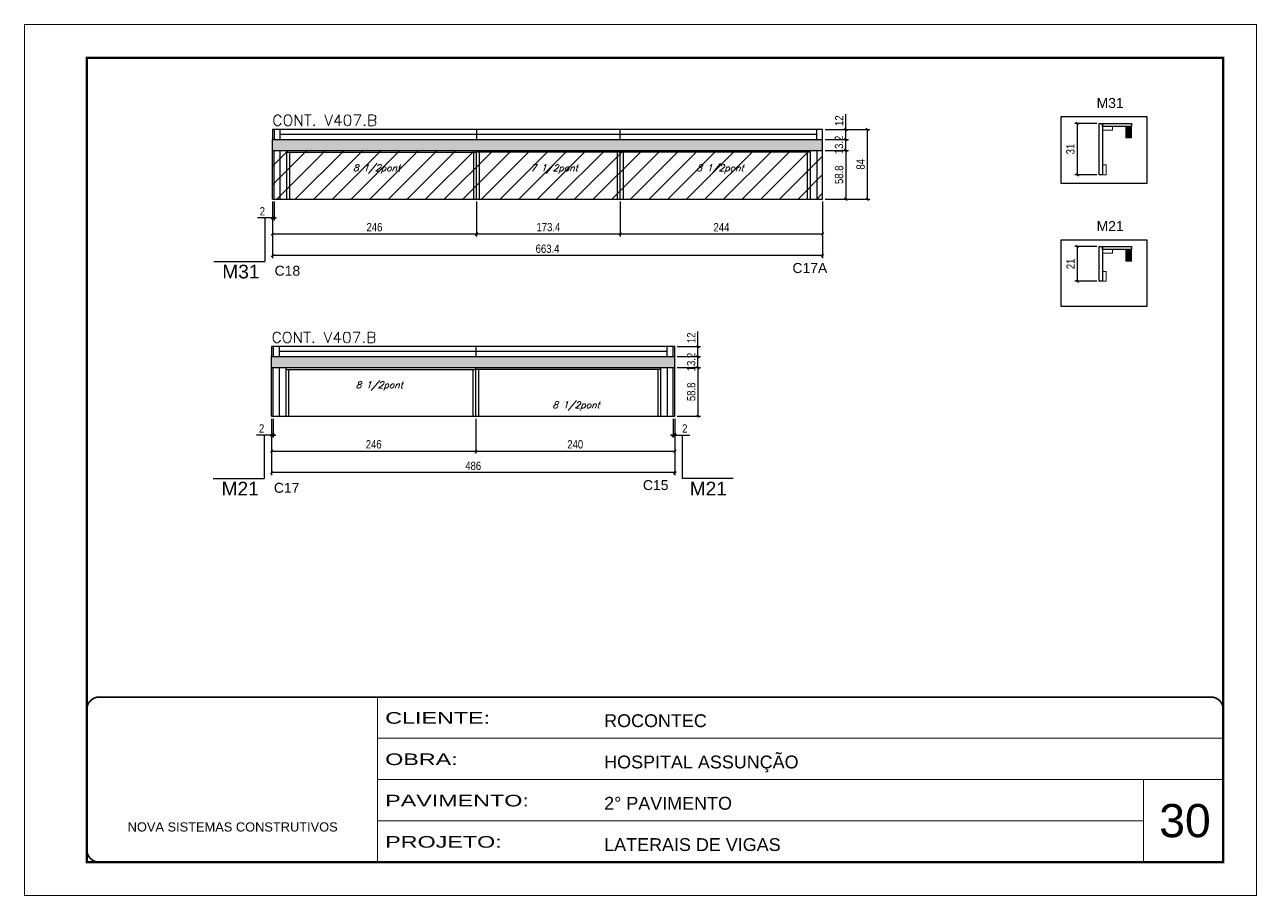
# Model space of a CAD drawing. Extents: x 137137 to 143418, y 10464 to 34486.
# Drawn here: x 138736 to 140221, y 25396 to 26446 of the extents above; entities that cross this region are included whole.
import ezdxf

# ---------------------------------------------------------------- set-up
doc = ezdxf.new("R2010")
doc.units = 0
doc.linetypes.add('CONTINUO', pattern=[0])
doc.linetypes.add('DASHED', pattern=[0.75, 0.5, -0.25])
doc.layers.add('00 - FELIPE', color=2, linetype='Continuous', plot=False)
for name, color, linetype in [('5', 5, 'Continuous'), ('COTA', 241, 'Continuous'), ('NOMENCLATURA', 7, 'Continuous'), ('Painéis', 200, 'Continuous'), ('Reaproveitamento', 251, 'Continuous'), ('SARR_2.2x7', 40, 'Continuous'), ('SARR_3.5x7', 81, 'Continuous'), ('SARR_EDITAR', 141, 'Continuous'), ('texto', 7, 'Continuous')]:
    doc.layers.add(name, color=color, linetype=linetype)
for name, color, linetype, lineweight in [('CARIMBO', 255, 'Continuous', 9), ('Folhas', 255, 'Continuous', 9), ('Madeira', 126, 'Continuous', 18), ('Sarr 2.2x7', 40, 'Continuous', 9), ('SARRAFO DE PRESSAO', 251, 'DASHED', 9), ('Texto Seção', 7, 'Continuous', 15)]:
    doc.layers.add(name, color=color, linetype=linetype, lineweight=lineweight)
doc.styles.add('ARIAL', font='arial.ttf')
doc.styles.add('COTA TECNICA', font='techl___.ttf', dxfattribs={"height": 10})
doc.styles.add('REGUA-120', font='ROMANS.shx', dxfattribs={"height": 15})
doc.styles.add('Romans', font='romans.shx')
doc.styles.get("Standard").update_dxf_attribs({"font": 'arial.ttf'})
doc.styles.add('Tecnologia', font='')
doc.styles.get('Tecnologia').set_extended_font_data('Forgotten Futurist')
doc.dimstyles.new('PAINEL', dxfattribs={"dimtxt": 10, "dimasz": 3, "dimexe": 3, "dimexo": 3, "dimgap": 3, "dimtad": 1, "dimdec": 1, "dimzin": 12, "dimdsep": 46, "dimtxsty": 'COTA TECNICA', "dimblk1": 'OBLIQUE', "dimblk2": 'OBLIQUE', "dimsah": 1, "dimcen": 0.9, "dimclrd": 4, "dimclre": 4, "dimclrt": 240, "dimadec": 1, "dimazin": 3, "dimtfac": 1, "dimtdec": 1, "dimtmove": 0, "dimatfit": 3, "dimfxl": 1, "dimtolj": 1, "dimtzin": 12, "dimarcsym": 0})

# ---------------------------------------------------------------- blocks, each defined once
blk = doc.blocks.new('9999999999')
at = {"color": 30, "linetype": 'CONTINUO'}
for p, q in [((98564.6, 34230.2), (98564.6, 34429.4)), ((98564.6, 34379.6), (99584, 34379.6)), ((98564.6, 34329.8), (99488, 34329.8)), ((99584, 34329.8), (99488, 34329.8)), ((99488, 34329.8), (99488, 34230.2)), ((98564.6, 34280), (99488, 34280))]:
    blk.add_line(p, q, dxfattribs=at)
at = {"color": 30, "linetype": 'CONTINUO', "const_width": 2}
blk.add_lwpolyline([(99584, 34230.2), (99584, 34414.4, 0.414214), (99569, 34429.4), (98229, 34429.4, 0.414214), (98214, 34414.4), (98214, 34245.2, 0.414214), (98229, 34230.2), (99584, 34230.2)], format="xyb", dxfattribs=at)
at = {"layer": 'Folhas'}
blk.add_lwpolyline([(98139, 34190.2), (99624, 34190.2), (99624, 35240.2), (98139, 35240.2)], close=True, dxfattribs=at)
at = {"layer": 'Folhas', "color": 30, "const_width": 3}
blk.add_lwpolyline([(98214, 34230.2), (99584, 34230.2), (99584, 35200.2), (98214, 35200.2)], close=True, dxfattribs=at)
at = {"color": 7, "linetype": 'Continuous', "ltscale": 5, "style": 'ARIAL'}
for s, height, p in [('ROCONTEC', 15.48, (98837.7, 34393.1)), ('HOSPITAL ASSUNÇÃO', 15.483, (98837.7, 34343.3)), ('2° PAVIMENTO', 15.483, (98837.7, 34293.5)), ('NOVA SISTEMAS CONSTRUTIVOS', 11.059, (98263.2, 34267.2)), ('LATERAIS DE VIGAS', 15.483, (98837.7, 34243.7))]:
    blk.add_text(s, height=height, dxfattribs=at).set_placement(p)
at = {"layer": 'Folhas', "color": 7, "style": 'Tecnologia', "width": 1.5}
for s, p in [('CLIENTE:', (98573.7, 34397.2)), ('OBRA:', (98573.7, 34347.3)), ('PAVIMENTO:', (98573.7, 34297.5)), ('PROJETO:', (98573.7, 34247.7))]:
    blk.add_text(s, height=14, dxfattribs=at).set_placement(p)
blk = doc.blocks.new('_Oblique')
at = {"color": 0, "linetype": 'ByBlock', "lineweight": -2}
blk.add_line((-0.5, -0.5), (0.5, 0.5), dxfattribs=at)
blk = doc.blocks.new('*D616')
at = {"layer": 'COTA', "color": 4, "lineweight": -2, "ltscale": 25, "transparency": 16777216}
for p, q in [((139034.5, 26232.3), (139034.5, 26164.3)), ((139697.9, 26232.3), (139697.9, 26164.3)), ((139697.9, 26167.3), (139034.5, 26167.3))]:
    blk.add_line(p, q, dxfattribs=at)
at = {"layer": 'Defpoints', "color": 0, "ltscale": 25, "transparency": 16777216}
for p in [(139034.5, 26235.3), (139697.9, 26235.3), (139034.5, 26167.3)]:
    blk.add_point(p, dxfattribs=at)
at = {"layer": 'COTA', "color": 4, "lineweight": -2, "ltscale": 25, "transparency": 16777216, "xscale": 3, "yscale": 3, "zscale": 3, "rotation": 180}
blk.add_blockref('_Oblique', (139034.5, 26167.3), dxfattribs=at)
at = {"layer": 'COTA', "color": 4, "lineweight": -2, "ltscale": 25, "transparency": 16777216, "xscale": 3, "yscale": 3, "zscale": 3}
blk.add_blockref('_Oblique', (139697.9, 26167.3), dxfattribs=at)
at = {"layer": 'COTA', "color": 240, "ltscale": 25, "transparency": 16777216, "insert": (139366.2, 26175.5), "char_height": 10, "attachment_point": 5, "style": 'COTA TECNICA'}
blk.add_mtext('\\A1;663.4', dxfattribs=at)
blk = doc.blocks.new('*D617')
at = {"layer": 'COTA', "color": 4, "lineweight": -2, "ltscale": 25, "transparency": 16777216}
for p, q in [((139034.5, 26232.3), (139034.5, 26190.3)), ((139280.5, 26232.3), (139280.5, 26190.3)), ((139034.5, 26193.3), (139280.5, 26193.3))]:
    blk.add_line(p, q, dxfattribs=at)
at = {"layer": 'Defpoints', "color": 0, "ltscale": 25, "transparency": 16777216}
for p in [(139034.5, 26235.3), (139280.5, 26235.3), (139280.5, 26193.3)]:
    blk.add_point(p, dxfattribs=at)
at = {"layer": 'COTA', "color": 4, "lineweight": -2, "ltscale": 25, "transparency": 16777216, "xscale": 3, "yscale": 3, "zscale": 3, "rotation": 180}
blk.add_blockref('_Oblique', (139034.5, 26193.3), dxfattribs=at)
at = {"layer": 'COTA', "color": 4, "lineweight": -2, "ltscale": 25, "transparency": 16777216, "xscale": 3, "yscale": 3, "zscale": 3}
blk.add_blockref('_Oblique', (139280.5, 26193.3), dxfattribs=at)
at = {"layer": 'COTA', "color": 240, "ltscale": 25, "transparency": 16777216, "insert": (139157.5, 26201.4), "char_height": 10, "attachment_point": 5, "style": 'COTA TECNICA'}
blk.add_mtext('\\A1;246', dxfattribs=at)
blk = doc.blocks.new('*D618')
at = {"layer": 'COTA', "color": 4, "lineweight": -2, "ltscale": 25, "transparency": 16777216}
for p, q in [((139280.5, 26232.3), (139280.5, 26190.3)), ((139453.9, 26232.3), (139453.9, 26190.3)), ((139280.5, 26193.3), (139453.9, 26193.3))]:
    blk.add_line(p, q, dxfattribs=at)
at = {"layer": 'Defpoints', "color": 0, "ltscale": 25, "transparency": 16777216}
for p in [(139280.5, 26235.3), (139453.9, 26235.3), (139453.9, 26193.3)]:
    blk.add_point(p, dxfattribs=at)
at = {"layer": 'COTA', "color": 4, "lineweight": -2, "ltscale": 25, "transparency": 16777216, "xscale": 3, "yscale": 3, "zscale": 3, "rotation": 180}
blk.add_blockref('_Oblique', (139280.5, 26193.3), dxfattribs=at)
at = {"layer": 'COTA', "color": 4, "lineweight": -2, "ltscale": 25, "transparency": 16777216, "xscale": 3, "yscale": 3, "zscale": 3}
blk.add_blockref('_Oblique', (139453.9, 26193.3), dxfattribs=at)
at = {"layer": 'COTA', "color": 240, "ltscale": 25, "transparency": 16777216, "insert": (139367.2, 26201.5), "char_height": 10, "attachment_point": 5, "style": 'COTA TECNICA'}
blk.add_mtext('\\A1;173.4', dxfattribs=at)
blk = doc.blocks.new('*D619')
at = {"layer": 'COTA', "color": 4, "lineweight": -2, "ltscale": 25, "transparency": 16777216}
for p, q in [((139453.9, 26232.3), (139453.9, 26190.3)), ((139697.9, 26232.3), (139697.9, 26190.3)), ((139453.9, 26193.3), (139697.9, 26193.3))]:
    blk.add_line(p, q, dxfattribs=at)
at = {"layer": 'Defpoints', "color": 0, "ltscale": 25, "transparency": 16777216}
for p in [(139453.9, 26235.3), (139697.9, 26235.3), (139697.9, 26193.3)]:
    blk.add_point(p, dxfattribs=at)
at = {"layer": 'COTA', "color": 4, "lineweight": -2, "ltscale": 25, "transparency": 16777216, "xscale": 3, "yscale": 3, "zscale": 3, "rotation": 180}
blk.add_blockref('_Oblique', (139453.9, 26193.3), dxfattribs=at)
at = {"layer": 'COTA', "color": 4, "lineweight": -2, "ltscale": 25, "transparency": 16777216, "xscale": 3, "yscale": 3, "zscale": 3}
blk.add_blockref('_Oblique', (139697.9, 26193.3), dxfattribs=at)
at = {"layer": 'COTA', "color": 240, "ltscale": 25, "transparency": 16777216, "insert": (139575.9, 26201.4), "char_height": 10, "attachment_point": 5, "style": 'COTA TECNICA'}
blk.add_mtext('\\A1;244', dxfattribs=at)
blk = doc.blocks.new('*D620')
at = {"layer": 'COTA', "color": 4, "lineweight": -2, "ltscale": 25, "transparency": 16777216}
for p, q in [((139700.9, 26294.1), (139728.9, 26294.1)), ((139725.9, 26294.1), (139725.9, 26235.3)), ((139700.9, 26235.3), (139728.9, 26235.3))]:
    blk.add_line(p, q, dxfattribs=at)
at = {"layer": 'Defpoints', "color": 0, "ltscale": 25, "transparency": 16777216}
for p in [(139697.9, 26294.1), (139697.9, 26235.3), (139725.9, 26235.3)]:
    blk.add_point(p, dxfattribs=at)
at = {"layer": 'COTA', "color": 4, "lineweight": -2, "ltscale": 25, "transparency": 16777216, "xscale": 3, "yscale": 3, "zscale": 3}
for p, rotation in [((139725.9, 26294.1), 90), ((139725.9, 26235.3), 270)]:
    blk.add_blockref('_Oblique', p, dxfattribs=dict(at, rotation=rotation))
at = {"layer": 'COTA', "color": 240, "ltscale": 25, "transparency": 16777216, "insert": (139717.7, 26264.7), "char_height": 10, "attachment_point": 5, "rotation": 90, "style": 'COTA TECNICA'}
blk.add_mtext('\\A1;58.8', dxfattribs=at)
blk = doc.blocks.new('*D621')
at = {"layer": 'COTA', "color": 4, "lineweight": -2, "ltscale": 25, "transparency": 16777216}
for p, q in [((139700.9, 26307.3), (139728.9, 26307.3)), ((139725.9, 26294.1), (139725.9, 26307.3)), ((139700.9, 26294.1), (139728.9, 26294.1))]:
    blk.add_line(p, q, dxfattribs=at)
at = {"layer": 'Defpoints', "color": 0, "ltscale": 25, "transparency": 16777216}
for p in [(139697.9, 26307.3), (139725.9, 26307.3), (139697.9, 26294.1)]:
    blk.add_point(p, dxfattribs=at)
at = {"layer": 'COTA', "color": 4, "lineweight": -2, "ltscale": 25, "transparency": 16777216, "xscale": 3, "yscale": 3, "zscale": 3}
for p, rotation in [((139725.9, 26307.3), 90), ((139725.9, 26294.1), 270)]:
    blk.add_blockref('_Oblique', p, dxfattribs=dict(at, rotation=rotation))
at = {"layer": 'COTA', "color": 240, "ltscale": 25, "transparency": 16777216, "insert": (139717.6, 26300.7), "char_height": 10, "attachment_point": 5, "rotation": 90, "style": 'COTA TECNICA'}
blk.add_mtext('\\A1;13.2', dxfattribs=at)
blk = doc.blocks.new('*D622')
at = {"layer": 'COTA', "color": 4, "lineweight": -2, "ltscale": 25, "transparency": 16777216}
for p, q in [((139034.5, 26232.3), (139034.5, 26209.6)), ((139036.5, 26232.3), (139036.5, 26209.6)), ((139034.5, 26212.6), (139016.4, 26212.6)), ((139036.5, 26212.6), (139034.5, 26212.6)), ((139036.5, 26212.6), (139039.5, 26212.6))]:
    blk.add_line(p, q, dxfattribs=at)
at = {"layer": 'Defpoints', "color": 0, "ltscale": 25, "transparency": 16777216}
for p in [(139034.5, 26235.3), (139036.5, 26235.3), (139034.5, 26212.6)]:
    blk.add_point(p, dxfattribs=at)
at = {"layer": 'COTA', "color": 4, "lineweight": -2, "ltscale": 25, "transparency": 16777216, "xscale": 3, "yscale": 3, "zscale": 3}
blk.add_blockref('_Oblique', (139034.5, 26212.6), dxfattribs=at)
at = {"layer": 'COTA', "color": 4, "lineweight": -2, "ltscale": 25, "transparency": 16777216, "xscale": 3, "yscale": 3, "zscale": 3, "rotation": 180}
blk.add_blockref('_Oblique', (139036.5, 26212.6), dxfattribs=at)
at = {"layer": 'COTA', "color": 240, "ltscale": 25, "transparency": 16777216, "insert": (139022.4, 26220.6), "char_height": 10, "attachment_point": 5, "style": 'COTA TECNICA'}
blk.add_mtext('\\A1;2', dxfattribs=at)
blk = doc.blocks.new('*D623')
at = {"layer": 'COTA', "color": 4, "lineweight": -2, "ltscale": 25, "transparency": 16777216}
for p, q in [((139033.6, 25970.5), (139033.6, 25902.5)), ((139519.6, 25970.5), (139519.6, 25902.5)), ((139519.6, 25905.5), (139033.6, 25905.5))]:
    blk.add_line(p, q, dxfattribs=at)
at = {"layer": 'Defpoints', "color": 0, "ltscale": 25, "transparency": 16777216}
for p in [(139033.6, 25973.5), (139519.6, 25973.5), (139033.6, 25905.5)]:
    blk.add_point(p, dxfattribs=at)
at = {"layer": 'COTA', "color": 4, "lineweight": -2, "ltscale": 25, "transparency": 16777216, "xscale": 3, "yscale": 3, "zscale": 3, "rotation": 180}
blk.add_blockref('_Oblique', (139033.6, 25905.5), dxfattribs=at)
at = {"layer": 'COTA', "color": 4, "lineweight": -2, "ltscale": 25, "transparency": 16777216, "xscale": 3, "yscale": 3, "zscale": 3}
blk.add_blockref('_Oblique', (139519.6, 25905.5), dxfattribs=at)
at = {"layer": 'COTA', "color": 240, "ltscale": 25, "transparency": 16777216, "insert": (139276.6, 25913.6), "char_height": 10, "attachment_point": 5, "style": 'COTA TECNICA'}
blk.add_mtext('\\A1;486', dxfattribs=at)
blk = doc.blocks.new('*D624')
at = {"layer": 'COTA', "color": 4, "lineweight": -2, "ltscale": 25, "transparency": 16777216}
for p, q in [((139033.6, 25970.5), (139033.6, 25928.5)), ((139279.6, 25970.5), (139279.6, 25928.5)), ((139033.6, 25931.5), (139279.6, 25931.5))]:
    blk.add_line(p, q, dxfattribs=at)
at = {"layer": 'Defpoints', "color": 0, "ltscale": 25, "transparency": 16777216}
for p in [(139033.6, 25973.5), (139279.6, 25973.5), (139279.6, 25931.5)]:
    blk.add_point(p, dxfattribs=at)
at = {"layer": 'COTA', "color": 4, "lineweight": -2, "ltscale": 25, "transparency": 16777216, "xscale": 3, "yscale": 3, "zscale": 3, "rotation": 180}
blk.add_blockref('_Oblique', (139033.6, 25931.5), dxfattribs=at)
at = {"layer": 'COTA', "color": 4, "lineweight": -2, "ltscale": 25, "transparency": 16777216, "xscale": 3, "yscale": 3, "zscale": 3}
blk.add_blockref('_Oblique', (139279.6, 25931.5), dxfattribs=at)
at = {"layer": 'COTA', "color": 240, "ltscale": 25, "transparency": 16777216, "insert": (139156.6, 25939.6), "char_height": 10, "attachment_point": 5, "style": 'COTA TECNICA'}
blk.add_mtext('\\A1;246', dxfattribs=at)
blk = doc.blocks.new('*D592')
at = {"layer": 'COTA', "color": 4, "lineweight": -2, "ltscale": 25, "transparency": 16777216}
for p, q in [((139279.6, 25970.5), (139279.6, 25928.5)), ((139519.6, 25970.5), (139519.6, 25928.5)), ((139279.6, 25931.5), (139519.6, 25931.5))]:
    blk.add_line(p, q, dxfattribs=at)
at = {"layer": 'Defpoints', "color": 0, "ltscale": 25, "transparency": 16777216}
for p in [(139279.6, 25973.5), (139519.6, 25973.5), (139519.6, 25931.5)]:
    blk.add_point(p, dxfattribs=at)
at = {"layer": 'COTA', "color": 4, "lineweight": -2, "ltscale": 25, "transparency": 16777216, "xscale": 3, "yscale": 3, "zscale": 3, "rotation": 180}
blk.add_blockref('_Oblique', (139279.6, 25931.5), dxfattribs=at)
at = {"layer": 'COTA', "color": 4, "lineweight": -2, "ltscale": 25, "transparency": 16777216, "xscale": 3, "yscale": 3, "zscale": 3}
blk.add_blockref('_Oblique', (139519.6, 25931.5), dxfattribs=at)
at = {"layer": 'COTA', "color": 240, "ltscale": 25, "transparency": 16777216, "insert": (139399.6, 25939.6), "char_height": 10, "attachment_point": 5, "style": 'COTA TECNICA'}
blk.add_mtext('\\A1;240', dxfattribs=at)
blk = doc.blocks.new('*D625')
at = {"layer": 'COTA', "color": 4, "lineweight": -2, "ltscale": 25, "transparency": 16777216}
for p, q in [((139522.6, 26032.3), (139550.6, 26032.3)), ((139547.6, 26032.3), (139547.6, 25973.5)), ((139522.6, 25973.5), (139550.6, 25973.5))]:
    blk.add_line(p, q, dxfattribs=at)
at = {"layer": 'Defpoints', "color": 0, "ltscale": 25, "transparency": 16777216}
for p in [(139519.6, 26032.3), (139519.6, 25973.5), (139547.6, 25973.5)]:
    blk.add_point(p, dxfattribs=at)
at = {"layer": 'COTA', "color": 4, "lineweight": -2, "ltscale": 25, "transparency": 16777216, "xscale": 3, "yscale": 3, "zscale": 3}
for p, rotation in [((139547.6, 26032.3), 90), ((139547.6, 25973.5), 270)]:
    blk.add_blockref('_Oblique', p, dxfattribs=dict(at, rotation=rotation))
at = {"layer": 'COTA', "color": 240, "ltscale": 25, "transparency": 16777216, "insert": (139539.5, 26002.9), "char_height": 10, "attachment_point": 5, "rotation": 90, "style": 'COTA TECNICA'}
blk.add_mtext('\\A1;58.8', dxfattribs=at)
blk = doc.blocks.new('*D626')
at = {"layer": 'COTA', "color": 4, "lineweight": -2, "ltscale": 25, "transparency": 16777216}
for p, q in [((139522.6, 26045.5), (139550.6, 26045.5)), ((139522.6, 26032.3), (139550.6, 26032.3)), ((139547.6, 26032.3), (139547.6, 26045.5))]:
    blk.add_line(p, q, dxfattribs=at)
at = {"layer": 'Defpoints', "color": 0, "ltscale": 25, "transparency": 16777216}
for p in [(139519.6, 26045.5), (139519.6, 26032.3), (139547.6, 26045.5)]:
    blk.add_point(p, dxfattribs=at)
at = {"layer": 'COTA', "color": 4, "lineweight": -2, "ltscale": 25, "transparency": 16777216, "xscale": 3, "yscale": 3, "zscale": 3}
for p, rotation in [((139547.6, 26045.5), 90), ((139547.6, 26032.3), 270)]:
    blk.add_blockref('_Oblique', p, dxfattribs=dict(at, rotation=rotation))
at = {"layer": 'COTA', "color": 240, "ltscale": 25, "transparency": 16777216, "insert": (139539.4, 26038.9), "char_height": 10, "attachment_point": 5, "rotation": 90, "style": 'COTA TECNICA'}
blk.add_mtext('\\A1;13.2', dxfattribs=at)
blk = doc.blocks.new('*D627')
at = {"layer": 'COTA', "color": 4, "lineweight": -2, "ltscale": 25, "transparency": 16777216}
for p, q in [((139517.6, 25970.5), (139517.6, 25947.8)), ((139519.6, 25970.5), (139519.6, 25947.8)), ((139517.6, 25950.8), (139514.6, 25950.8)), ((139517.6, 25950.8), (139519.6, 25950.8)), ((139519.6, 25950.8), (139537.7, 25950.8))]:
    blk.add_line(p, q, dxfattribs=at)
at = {"layer": 'Defpoints', "color": 0, "ltscale": 25, "transparency": 16777216}
for p in [(139517.6, 25973.5), (139519.6, 25973.5), (139519.6, 25950.8)]:
    blk.add_point(p, dxfattribs=at)
at = {"layer": 'COTA', "color": 4, "lineweight": -2, "ltscale": 25, "transparency": 16777216, "xscale": 3, "yscale": 3, "zscale": 3}
blk.add_blockref('_Oblique', (139517.6, 25950.8), dxfattribs=at)
at = {"layer": 'COTA', "color": 4, "lineweight": -2, "ltscale": 25, "transparency": 16777216, "xscale": 3, "yscale": 3, "zscale": 3, "rotation": 180}
blk.add_blockref('_Oblique', (139519.6, 25950.8), dxfattribs=at)
at = {"layer": 'COTA', "color": 240, "ltscale": 25, "transparency": 16777216, "insert": (139531.7, 25958.8), "char_height": 10, "attachment_point": 5, "style": 'COTA TECNICA'}
blk.add_mtext('\\A1;2', dxfattribs=at)
blk = doc.blocks.new('*D628')
at = {"layer": 'COTA', "color": 4, "lineweight": -2, "ltscale": 25, "transparency": 16777216}
for p, q in [((139033.6, 25970.5), (139033.6, 25947.8)), ((139035.6, 25970.5), (139035.6, 25947.8)), ((139033.6, 25950.8), (139015.5, 25950.8)), ((139035.6, 25950.8), (139033.6, 25950.8)), ((139035.6, 25950.8), (139038.6, 25950.8))]:
    blk.add_line(p, q, dxfattribs=at)
at = {"layer": 'Defpoints', "color": 0, "ltscale": 25, "transparency": 16777216}
for p in [(139033.6, 25973.5), (139035.6, 25973.5), (139033.6, 25950.8)]:
    blk.add_point(p, dxfattribs=at)
at = {"layer": 'COTA', "color": 4, "lineweight": -2, "ltscale": 25, "transparency": 16777216, "xscale": 3, "yscale": 3, "zscale": 3}
blk.add_blockref('_Oblique', (139033.6, 25950.8), dxfattribs=at)
at = {"layer": 'COTA', "color": 4, "lineweight": -2, "ltscale": 25, "transparency": 16777216, "xscale": 3, "yscale": 3, "zscale": 3, "rotation": 180}
blk.add_blockref('_Oblique', (139035.6, 25950.8), dxfattribs=at)
at = {"layer": 'COTA', "color": 240, "ltscale": 25, "transparency": 16777216, "insert": (139021.5, 25958.8), "char_height": 10, "attachment_point": 5, "style": 'COTA TECNICA'}
blk.add_mtext('\\A1;2', dxfattribs=at)
blk = doc.blocks.new('*D612')
at = {"layer": 'Defpoints', "color": 0, "linetype": 'ByBlock', "transparency": 16777216}
for p in [(140031.3, 26326.7), (140004.9, 26264.7), (140031.3, 26264.7)]:
    blk.add_point(p, dxfattribs=at)
at = {"layer": 'Sarr 2.2x7', "color": 4, "linetype": 'ByBlock', "lineweight": -2, "transparency": 16777216}
for p, q in [((140028.3, 26326.7), (140001.9, 26326.7)), ((140004.9, 26326.7), (140004.9, 26264.7)), ((140028.3, 26264.7), (140001.9, 26264.7))]:
    blk.add_line(p, q, dxfattribs=at)
at = {"layer": 'Sarr 2.2x7', "color": 4, "linetype": 'ByBlock', "lineweight": -2, "transparency": 16777216, "xscale": 3, "yscale": 3, "zscale": 3}
for p, rotation in [((140004.9, 26326.7), 90), ((140004.9, 26264.7), 270)]:
    blk.add_blockref('_Oblique', p, dxfattribs=dict(at, rotation=rotation))
at = {"layer": 'Sarr 2.2x7', "color": 240, "linetype": 'ByBlock', "transparency": 16777216, "insert": (139996.6, 26295.7), "char_height": 10, "attachment_point": 5, "rotation": 90, "style": 'COTA TECNICA'}
blk.add_mtext('\\A1;31', dxfattribs=at)
blk = doc.blocks.new('*D613')
at = {"layer": 'Defpoints', "color": 0, "linetype": 'ByBlock', "transparency": 16777216}
for p in [(140031.3, 26178.2), (140004.9, 26136.2), (140031.3, 26136.2)]:
    blk.add_point(p, dxfattribs=at)
at = {"layer": 'Sarr 2.2x7', "color": 4, "linetype": 'ByBlock', "lineweight": -2, "transparency": 16777216}
for p, q in [((140028.3, 26178.2), (140001.9, 26178.2)), ((140004.9, 26178.2), (140004.9, 26136.2)), ((140028.3, 26136.2), (140001.9, 26136.2))]:
    blk.add_line(p, q, dxfattribs=at)
at = {"layer": 'Sarr 2.2x7', "color": 4, "linetype": 'ByBlock', "lineweight": -2, "transparency": 16777216, "xscale": 3, "yscale": 3, "zscale": 3}
for p, rotation in [((140004.9, 26178.2), 90), ((140004.9, 26136.2), 270)]:
    blk.add_blockref('_Oblique', p, dxfattribs=dict(at, rotation=rotation))
at = {"layer": 'Sarr 2.2x7', "color": 240, "linetype": 'ByBlock', "transparency": 16777216, "insert": (139996.8, 26157.2), "char_height": 10, "attachment_point": 5, "rotation": 90, "style": 'COTA TECNICA'}
blk.add_mtext('\\A1;21', dxfattribs=at)
blk = doc.blocks.new('*D1182')
at = {"layer": 'COTA', "color": 4, "lineweight": -2, "ltscale": 25, "transparency": 16777216}
for p, q in [((139547.6, 26057.5), (139547.6, 26075.8)), ((139522.6, 26057.5), (139550.6, 26057.5)), ((139547.6, 26045.5), (139547.6, 26057.5)), ((139522.6, 26045.5), (139550.6, 26045.5))]:
    blk.add_line(p, q, dxfattribs=at)
at = {"layer": 'Defpoints', "color": 0, "ltscale": 25, "transparency": 16777216}
for p in [(139519.6, 26057.5), (139547.6, 26057.5), (139519.6, 26045.5)]:
    blk.add_point(p, dxfattribs=at)
at = {"layer": 'COTA', "color": 4, "lineweight": -2, "ltscale": 25, "transparency": 16777216, "xscale": 3, "yscale": 3, "zscale": 3}
for p, rotation in [((139547.6, 26057.5), 90), ((139547.6, 26045.5), 270)]:
    blk.add_blockref('_Oblique', p, dxfattribs=dict(at, rotation=rotation))
at = {"layer": 'COTA', "color": 240, "ltscale": 25, "transparency": 16777216, "insert": (139539.5, 26068.1), "char_height": 10, "attachment_point": 5, "rotation": 90, "style": 'COTA TECNICA'}
blk.add_mtext('\\A1;12', dxfattribs=at)
blk = doc.blocks.new('*D1183')
at = {"layer": 'COTA', "color": 4, "lineweight": -2, "ltscale": 25, "transparency": 16777216}
for p, q in [((139725.9, 26319.3), (139725.9, 26337.6)), ((139700.9, 26319.3), (139728.9, 26319.3)), ((139725.9, 26307.3), (139725.9, 26319.3)), ((139700.9, 26307.3), (139728.9, 26307.3))]:
    blk.add_line(p, q, dxfattribs=at)
at = {"layer": 'Defpoints', "color": 0, "ltscale": 25, "transparency": 16777216}
for p in [(139697.9, 26319.3), (139725.9, 26319.3), (139697.9, 26307.3)]:
    blk.add_point(p, dxfattribs=at)
at = {"layer": 'COTA', "color": 4, "lineweight": -2, "ltscale": 25, "transparency": 16777216, "xscale": 3, "yscale": 3, "zscale": 3}
for p, rotation in [((139725.9, 26319.3), 90), ((139725.9, 26307.3), 270)]:
    blk.add_blockref('_Oblique', p, dxfattribs=dict(at, rotation=rotation))
at = {"layer": 'COTA', "color": 240, "ltscale": 25, "transparency": 16777216, "insert": (139717.8, 26329.9), "char_height": 10, "attachment_point": 5, "rotation": 90, "style": 'COTA TECNICA'}
blk.add_mtext('\\A1;12', dxfattribs=at)
blk = doc.blocks.new('*D2023')
at = {"layer": '00 - FELIPE', "color": 4, "lineweight": -2, "ltscale": 25, "transparency": 16777216}
for p, q in [((139700.9, 26319.3), (139754.8, 26319.3)), ((139751.8, 26235.3), (139751.8, 26319.3)), ((139700.9, 26235.3), (139754.8, 26235.3))]:
    blk.add_line(p, q, dxfattribs=at)
at = {"layer": 'Defpoints', "color": 0, "ltscale": 25, "transparency": 16777216}
for p in [(139697.9, 26319.3), (139751.8, 26319.3), (139697.9, 26235.3)]:
    blk.add_point(p, dxfattribs=at)
at = {"layer": '00 - FELIPE', "color": 4, "lineweight": -2, "ltscale": 25, "transparency": 16777216, "xscale": 3, "yscale": 3, "zscale": 3}
for p, rotation in [((139751.8, 26319.3), 90), ((139751.8, 26235.3), 270)]:
    blk.add_blockref('_Oblique', p, dxfattribs=dict(at, rotation=rotation))
at = {"layer": '00 - FELIPE', "color": 240, "ltscale": 25, "transparency": 16777216, "insert": (139743.7, 26277.3), "char_height": 10, "attachment_point": 5, "rotation": 90, "style": 'COTA TECNICA'}
blk.add_mtext('\\A1;84', dxfattribs=at)

msp = doc.modelspace()

# ---------------------------------------------------------------- hatches: boundary and pattern name
at = {"layer": 'COTA', "linetype": 'ByBlock'}
h = msp.add_hatch(dxfattribs=at)
h.set_pattern_fill('AR-CONC', color=256, scale=0.03)
h.set_pattern_definition([(50, (-217.0284, -6885.362), (5.46554007, -0.47817257), [0.5715, -6.2865]), (355, (-217.0284, -6885.362), (-1.05730264, 5.73170536), [0.4572, -5.02921753]), (100.4514447, (-216.573, -6885.402), (4.40823741, 5.25353256), [0.48570026, -5.34270734]), (46.1842, (-217.0284, -6883.838), (8.13237123, -1.26126984), [0.85725, -9.42975]), (96.6355576, (-216.351, -6883.943), (7.122124, 7.42278374), [0.7285507, -8.01406824]), (351.184151, (-217.028, -6883.838), (7.122124, 7.42278374), [0.685799, -7.54379196]), (21, (-216.2664, -6884.219), (4.54843174, -3.06795595), [0.5715, -6.2865]), (326, (-216.2664, -6884.219), (1.85406085, 5.52563898), [0.4572, -5.0292]), (71.451445, (-215.8873, -6884.4746), (6.40249258, 2.45768307), [0.48570026, -5.34269813]), (37.5, (-217.0284, -6885.3619), (0.092658098, 2.536651166), [0, -4.96824, 0, -5.1054, 0, -5.04825]), (7.5, (-217.0284, -6885.362), (2.004589875, 3.005417245), [0, -2.91084, 0, -4.85394, 0, -1.92405]), (327.5, (-218.7276, -6885.362), (4.067717855, -0.17186232), [0, -1.905, 0, -5.9436, 0, -7.8867]), (317.5, (-219.4896, -6885.362), (4.44387544, 0.76279473), [0, -2.4765, 0, -3.94716, 0, -5.6007])])
h.paths.add_polyline_path([(139697.86, 26294.06), (139697.86, 26307.26), (139034.46, 26307.26), (139034.46, 26294.06)])
h = msp.add_hatch(dxfattribs=at)
h.set_pattern_fill('AR-CONC', color=256, scale=0.03)
h.set_pattern_definition([(50, (-217.907, -7147.1525), (5.46554007, -0.47817257), [0.5715, -6.2865]), (355, (-217.907, -7147.1525), (-1.05730264, 5.73170536), [0.4572, -5.02921753]), (100.4514447, (-217.4514, -7147.1924), (4.40823741, 5.25353256), [0.48570026, -5.34270734]), (46.1842, (-217.907, -7145.6285), (8.13237123, -1.26126984), [0.85725, -9.42975]), (96.6355576, (-217.229, -7145.734), (7.122124, 7.42278374), [0.7285507, -8.01406824]), (351.184151, (-217.907, -7145.6285), (7.122124, 7.42278374), [0.685799, -7.54379196]), (21, (-217.145, -7146.0095), (4.54843174, -3.06795595), [0.5715, -6.2865]), (326, (-217.145, -7146.0095), (1.85406085, 5.52563898), [0.4572, -5.0292]), (71.451445, (-216.766, -7146.265), (6.40249258, 2.45768307), [0.48570026, -5.34269813]), (37.5, (-217.9068, -7147.1525), (0.092658098, 2.536651166), [0, -4.96824, 0, -5.1054, 0, -5.04825]), (7.5, (-217.9068, -7147.1525), (2.004589875, 3.005417245), [0, -2.91084, 0, -4.85394, 0, -1.92405]), (327.5, (-219.606, -7147.1525), (4.067717855, -0.17186232), [0, -1.905, 0, -5.9436, 0, -7.8867]), (317.5, (-220.368, -7147.1525), (4.44387544, 0.76279473), [0, -2.4765, 0, -3.94716, 0, -5.6007])])
h.paths.add_polyline_path([(139519.6, 26032.27), (139519.6, 26045.47), (139033.58, 26045.47), (139033.58, 26032.27)])
at = {"layer": 'Madeira'}
h = msp.add_hatch(dxfattribs=at)
h.set_pattern_fill('ANSI31', color=256, scale=0.2, angle=270, style=0)
h.set_pattern_definition([(315, (156636.2691, 12974.94893), (0.449012806, 0.449012806), [])])
h.paths.add_polyline_path([(140070.25, 26323.08), (140063.25, 26323.08), (140063.25, 26309.08), (140070.25, 26309.08)])
h = msp.add_hatch(dxfattribs=at)
h.set_pattern_fill('ANSI31', color=256, scale=0.2, angle=270, style=0)
h.set_pattern_definition([(315, (156636.2691, 12826.50645), (0.449012806, 0.449012806), [])])
h.paths.add_polyline_path([(140070.25, 26174.64), (140063.25, 26174.64), (140063.25, 26160.64), (140070.25, 26160.64)])
at = {"layer": 'Reaproveitamento', "ltscale": 25}
h = msp.add_hatch(dxfattribs=at)
h.set_pattern_fill('ANSI31', color=256, scale=5)
h.set_pattern_definition([(45, (-3397.578, -917.926), (-11.2253202, 11.2253202), [])])
h.paths.add_polyline_path([(139697.86, 26235.26), (139697.86, 26294.06), (139034.46, 26294.06), (139034.46, 26235.26)])
h.paths.add_polyline_path([(139096.02, 26243.73), (139163.64, 26243.73)], flags=16)

# ---------------------------------------------------------------- linework, layer by layer
at = {"linetype": 'ByBlock'}
for points in [[(139985.34, 26334.84), (140088.78, 26334.84), (140088.78, 26254.29), (139985.34, 26254.29)], [(139985.34, 26186.39), (140088.78, 26186.39), (140088.78, 26105.85), (139985.34, 26105.85)]]:
    msp.add_lwpolyline(points, close=True, dxfattribs=at)
at = {"layer": 'COTA', "linetype": 'ByBlock'}
for p, q in [((139034.46, 26307.26), (139697.86, 26307.26)), ((139034.46, 26294.06), (139034.46, 26307.26)), ((139697.86, 26294.06), (139697.86, 26307.26)), ((139033.58, 26045.47), (139519.6, 26045.47)), ((139033.58, 26032.27), (139033.58, 26045.47)), ((139519.6, 26032.27), (139519.6, 26045.47))]:
    msp.add_line(p, q, dxfattribs=at)
at = {"layer": 'Madeira'}
for points in [[(140070.25, 26323.08), (140063.25, 26323.08), (140063.25, 26309.08), (140070.25, 26309.08)], [(140070.25, 26174.64), (140063.25, 26174.64), (140063.25, 26160.64), (140070.25, 26160.64)]]:
    msp.add_lwpolyline(points, close=True, dxfattribs=at)
at = {"layer": 'NOMENCLATURA', "linetype": 'Continuous'}
for p, q in [((139025.41, 26212.63), (139025.41, 26160.23)), ((138963.92, 26160.23), (139025.41, 26160.23)), ((139024.53, 25950.84), (139024.53, 25898.44)), ((139528.66, 25950.84), (139528.66, 25898.44)), ((138963.04, 25898.44), (139024.53, 25898.44)), ((139590.15, 25898.44), (139528.66, 25898.44))]:
    msp.add_line(p, q, dxfattribs=at)
at = {"layer": 'Painéis', "ltscale": 25}
for p, q in [((139697.86, 26319.26), (139034.46, 26319.26)), ((139034.46, 26319.26), (139034.46, 26307.26)), ((139036.46, 26319.26), (139036.46, 26307.26)), ((139280.46, 26319.26), (139280.46, 26307.26)), ((139453.86, 26307.26), (139453.86, 26319.26)), ((139697.86, 26307.26), (139697.86, 26319.26)), ((139034.46, 26307.26), (139697.86, 26307.26)), ((139034.46, 26235.26), (139034.46, 26294.06)), ((139036.46, 26235.26), (139036.46, 26294.06)), ((139280.46, 26235.26), (139280.46, 26294.06)), ((139453.86, 26235.26), (139453.86, 26294.06)), ((139697.86, 26235.26), (139697.86, 26294.06)), ((139519.6, 26057.47), (139033.58, 26057.47)), ((139033.58, 26057.47), (139033.58, 26045.47)), ((139035.58, 26057.47), (139035.58, 26045.47)), ((139279.58, 26057.47), (139279.58, 26045.47)), ((139517.6, 26045.47), (139517.6, 26057.47)), ((139519.6, 26045.47), (139519.6, 26057.47)), ((139033.58, 26045.47), (139519.6, 26045.47)), ((139033.58, 25973.47), (139033.58, 26032.27)), ((139035.58, 25973.47), (139035.58, 26032.27)), ((139279.58, 25973.47), (139279.58, 26032.27)), ((139517.6, 25973.47), (139517.6, 26032.27)), ((139519.6, 25973.47), (139519.6, 26032.27))]:
    msp.add_line(p, q, dxfattribs=at)
at = {"layer": 'Painéis'}
for p, q in [((139034.46, 26294.06), (139697.86, 26294.06)), ((139034.46, 26235.26), (139697.86, 26235.26)), ((139033.58, 26032.27), (139519.6, 26032.27)), ((139033.58, 25973.47), (139519.6, 25973.47))]:
    msp.add_line(p, q, dxfattribs=at)
for points in [[(140035.29, 26264.68), (140031.29, 26264.68), (140031.29, 26326.68), (140035.29, 26326.68)], [(140035.29, 26136.24), (140031.29, 26136.24), (140031.29, 26178.24), (140035.29, 26178.24)]]:
    msp.add_lwpolyline(points, close=True, dxfattribs=at)
at = {"layer": 'Painéis', "linetype": 'ByBlock'}
for points in [[(140035.29, 26326.68), (140070.23, 26326.68), (140070.23, 26323.08), (140035.29, 26323.08), (140035.29, 26326.68)], [(140035.29, 26178.24), (140070.23, 26178.24), (140070.23, 26174.64), (140035.29, 26174.64), (140035.29, 26178.24)]]:
    msp.add_lwpolyline(points, dxfattribs=at)
at = {"layer": 'Sarr 2.2x7', "linetype": 'ByBlock'}
for points in [[(140035.29, 26323.08), (140047.29, 26323.08), (140047.29, 26318.68), (140035.29, 26318.68), (140035.29, 26323.08)], [(140035.29, 26264.68), (140035.29, 26276.68), (140039.69, 26276.68), (140039.69, 26264.68), (140035.29, 26264.68)], [(140035.29, 26174.64), (140047.29, 26174.64), (140047.29, 26170.24), (140035.29, 26170.24), (140035.29, 26174.64)], [(140035.29, 26136.24), (140035.29, 26148.24), (140039.69, 26148.24), (140039.69, 26136.24), (140035.29, 26136.24)]]:
    msp.add_lwpolyline(points, dxfattribs=at)
at = {"layer": 'SARR_2.2x7', "linetype": 'Continuous'}
for p, q in [((139043.46, 26319.26), (139043.46, 26307.26)), ((139690.86, 26307.26), (139690.86, 26319.26)), ((139043.46, 26294.06), (139043.46, 26235.26)), ((139051.46, 26291.86), (139280.46, 26291.86)), ((139453.86, 26291.86), (139280.46, 26291.86)), ((139682.86, 26291.86), (139453.86, 26291.86)), ((139690.86, 26294.06), (139690.86, 26235.26)), ((139042.58, 26057.47), (139042.58, 26045.47)), ((139510.6, 26045.47), (139510.6, 26057.47)), ((139042.58, 26032.27), (139042.58, 25973.47)), ((139510.6, 26032.27), (139510.6, 25973.47)), ((139050.58, 26030.07), (139279.58, 26030.07)), ((139502.6, 26030.07), (139279.58, 26030.07))]:
    msp.add_line(p, q, dxfattribs=at)
at = {"layer": 'SARR_3.5x7'}
for p, q in [((139051.46, 26294.06), (139051.46, 26235.26)), ((139054.96, 26291.86), (139054.96, 26235.26)), ((139276.96, 26291.86), (139276.96, 26235.26)), ((139283.96, 26291.86), (139283.96, 26235.26)), ((139450.36, 26291.86), (139450.36, 26235.26)), ((139457.36, 26291.86), (139457.36, 26235.26)), ((139679.36, 26291.86), (139679.36, 26235.26)), ((139682.86, 26294.06), (139682.86, 26235.26)), ((139050.58, 26032.27), (139050.58, 25973.47)), ((139502.6, 26032.27), (139502.6, 25973.47)), ((139054.09, 26030.07), (139054.08, 25973.47)), ((139276.08, 26030.07), (139276.08, 25973.47)), ((139283.08, 26030.07), (139283.08, 25973.47)), ((139499.1, 26030.07), (139499.1, 25973.47))]:
    msp.add_line(p, q, dxfattribs=at)
at = {"layer": 'SARR_EDITAR', "ltscale": 25}
for p, q in [((139280.46, 26313.26), (139043.46, 26313.26)), ((139453.86, 26313.26), (139280.46, 26313.26)), ((139690.86, 26313.26), (139453.86, 26313.26)), ((139279.58, 26051.47), (139042.58, 26051.47)), ((139510.6, 26051.47), (139279.58, 26051.47))]:
    msp.add_line(p, q, dxfattribs=at)

# ---------------------------------------------------------------- block references
at = {"layer": 'SARRAFO DE PRESSAO', "color": 6, "linetype": 'ByBlock'}
msp.add_blockref('9999999999', (40596.81, -8794.45), dxfattribs=at)

# ---------------------------------------------------------------- texts
at = {"layer": '5', "color": 7, "linetype": 'Continuous'}
for s, p in [('M31', (140028.18, 26345.28)), ('M21', (140028.18, 26196.84))]:
    msp.add_text(s, height=12, rotation=359.99996, dxfattribs=at).set_placement(p)
at = {"layer": '5', "linetype": 'Continuous'}
for s, p in [('C18', (139037.21, 26142.97)), ('C17A', (139661.5, 26146.27)), ('C17', (139036.33, 25881.18)), ('C15', (139481.24, 25884.48))]:
    msp.add_text(s, height=12, rotation=359.99996, dxfattribs=at).set_placement(p)
at = {"layer": 'CARIMBO', "style": 'ARIAL'}
msp.add_text('30', height=40, dxfattribs=at).set_placement((140103.65, 25465.89))
at = {"layer": 'NOMENCLATURA', "linetype": 'Continuous'}
for s, p in [('M31', (138974.1, 26139.75)), ('M21', (138973.22, 25877.96)), ('M21', (139537.65, 25877.96))]:
    msp.add_text(s, height=16.5, dxfattribs=at).set_placement(p)
at = {"layer": 'texto', "color": 2, "char_height": 8, "attachment_point": 5, "style": 'Romans'}
for s, insert in [('{\\Q19;\\C256;8 1/2pont}', (139160.07, 26271.71)), ('{\\Q19;\\C256;7 1/2pont}', (139374.21, 26271.71)), ('{\\Q19;\\C256;8 1/2pont}', (139574.22, 26271.71)), ('{\\Q19;\\C256;8 1/2pont}', (139163.31, 26009.92)), ('{\\Q19;\\C256;8 1/2pont}', (139400.62, 25985.83))]:
    msp.add_mtext(s, dxfattribs=dict(at, insert=insert))
at = {"layer": 'Texto Seção', "style": 'REGUA-120', "width": 1.05}
for p in [(139034.45, 26323.87), (139033.57, 26062.08)]:
    msp.add_text('CONT. V407.B', height=13, dxfattribs=at).set_placement(p)

# ---------------------------------------------------------------- dimensions: what is measured, and where the dimension line sits
at = {"layer": '00 - FELIPE', "ltscale": 25}
dim = msp.add_linear_dim(base=(139751.78, 26319.26), p1=(139697.86, 26235.26), p2=(139697.86, 26319.26), angle=90, dimstyle='PAINEL', dxfattribs=at)
dim.commit()
dim.dimension.update_dxf_attribs({"geometry": '*D2023', "text_midpoint": (139743.69, 26277.26)})
at = {"layer": 'COTA', "ltscale": 25}
for base, p1, p2, picture, middle in [((139725.86, 26319.26), (139697.86, 26307.26), (139697.86, 26319.26), '*D1183', (139717.8, 26329.92)), ((139725.86, 26235.26), (139697.86, 26294.06), (139697.86, 26235.26), '*D620', (139717.72, 26264.66)), ((139547.6, 26057.47), (139519.6, 26045.47), (139519.6, 26057.47), '*D1182', (139539.54, 26068.13)), ((139547.6, 25973.47), (139519.6, 26032.27), (139519.6, 25973.47), '*D625', (139539.47, 26002.87))]:
    dim = msp.add_linear_dim(base=base, p1=p1, p2=p2, angle=90, dimstyle='PAINEL', dxfattribs=at)
    dim.commit()
    dim.dimension.update_dxf_attribs({"geometry": picture, "text_midpoint": middle})
for base, p1, p2, picture, middle in [((139725.86, 26307.26), (139697.86, 26294.06), (139697.86, 26307.26), '*D621', (139725.86, 26300.66)), ((139547.6, 26045.47), (139519.6, 26032.27), (139519.6, 26045.47), '*D626', (139547.6, 26038.87))]:
    dim = msp.add_linear_dim(base=base, p1=p1, p2=p2, angle=90, dimstyle='PAINEL', dxfattribs=at)
    dim.commit()
    dim.dimension.update_dxf_attribs({"geometry": picture, "text_midpoint": middle, "dimtype": 160})
for base, p1, p2, picture, middle in [((139034.46, 26212.63), (139036.46, 26235.26), (139034.46, 26235.26), '*D622', (139022.41, 26220.63)), ((139034.46, 26167.3), (139697.86, 26235.26), (139034.46, 26235.26), '*D616', (139366.16, 26175.52)), ((139280.46, 26193.29), (139034.46, 26235.26), (139280.46, 26235.26), '*D617', (139157.46, 26201.39)), ((139453.86, 26193.29), (139280.46, 26235.26), (139453.86, 26235.26), '*D618', (139367.16, 26201.51)), ((139033.58, 25950.84), (139035.58, 25973.47), (139033.58, 25973.47), '*D628', (139021.53, 25958.84)), ((139033.58, 25905.51), (139519.6, 25973.47), (139033.58, 25973.47), '*D623', (139276.59, 25913.63)), ((139279.58, 25931.5), (139033.58, 25973.47), (139279.58, 25973.47), '*D624', (139156.58, 25939.6)), ((139519.6, 25950.84), (139517.6, 25973.47), (139519.6, 25973.47), '*D627', (139531.66, 25958.84))]:
    dim = msp.add_linear_dim(base=base, p1=p1, p2=p2, dimstyle='PAINEL', dxfattribs=at)
    dim.commit()
    dim.dimension.update_dxf_attribs({"geometry": picture, "text_midpoint": middle})
for base, p1, p2, picture, middle in [((139697.86, 26193.29), (139453.86, 26235.26), (139697.86, 26235.26), '*D619', (139575.86, 26201.36)), ((139519.6, 25931.5), (139279.58, 25973.47), (139519.6, 25973.47), '*D592', (139399.59, 25939.6))]:
    dim = msp.add_linear_dim(base=base, p1=p1, p2=p2, dimstyle='PAINEL', override={"dimtmove": 1}, dxfattribs=at)
    dim.commit()
    dim.dimension.update_dxf_attribs({"geometry": picture, "text_midpoint": middle})
at = {"layer": 'Sarr 2.2x7', "linetype": 'ByBlock'}
for base, p1, p2, picture, middle in [((140004.85, 26264.68), (140031.29, 26326.68), (140031.29, 26264.68), '*D612', (139996.63, 26295.68)), ((140004.85, 26136.24), (140031.29, 26178.24), (140031.29, 26136.24), '*D613', (139996.79, 26157.24))]:
    dim = msp.add_linear_dim(base=base, p1=p1, p2=p2, angle=90, dimstyle='PAINEL', override={"dimlfac": 0.5}, dxfattribs=at)
    dim.commit()
    dim.dimension.update_dxf_attribs({"geometry": picture, "text_midpoint": middle})

doc.saveas('drawing.dxf')
